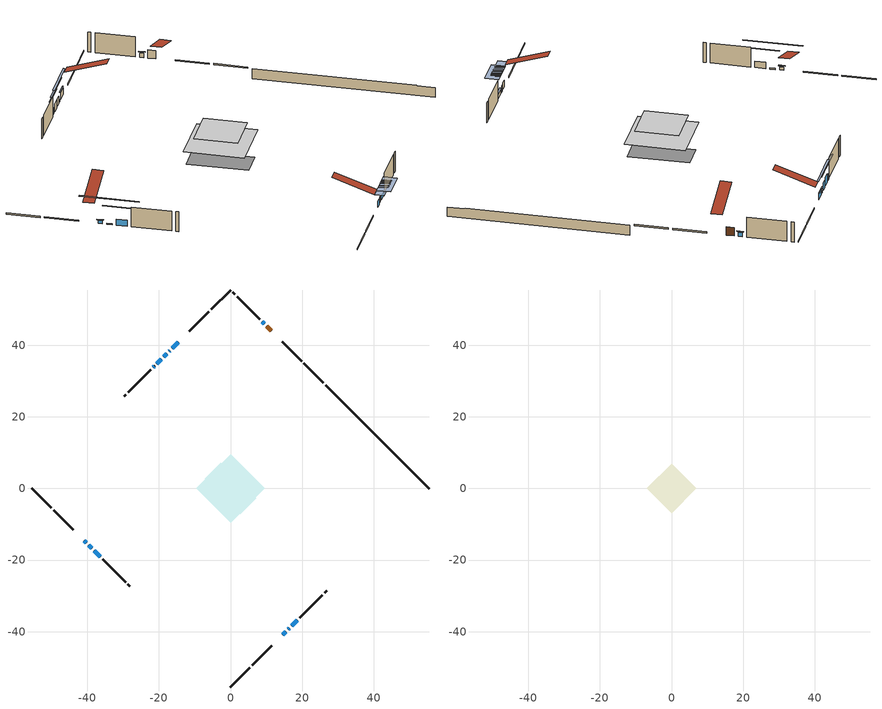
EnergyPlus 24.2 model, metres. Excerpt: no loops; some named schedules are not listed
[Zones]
conditioned space
 floor outside (Floor1 construction): -1.8,0 0,1.8 1.8,0 0,-1.8 z0.61
 floor adiabatic (AdiabaticFloorConstruction): -9.64,0 0,9.64 9.64,0 0,-9.64 z3.05
 floor foundation (Slab1 construction): -7.22,2.67 -2.67,7.22 7.22,-2.67 2.67,-7.22 z-1.83
 wall outside (RimJoist1 construction): 0,-55.48 5.41,-50.07 / -55.48,0 -50.07,-5.41 / 0,55.48 -5.41,50.07 / 25.95,29.54 20.53,34.95 z0.61:0.91
 wall outside (RimJoist2 construction): 6.07,-49.41 11.49,-44 / -49.41,-6.07 -44,-11.49 / -6.07,49.41 -11.49,44 / 19.88,35.61 14.46,41.02 z0.61:0.91
 wall outside (AdiabaticWallConstruction 1): 11.37,44.11 10.15,45.33 z0.61:2.64
 wall outside (AdiabaticWallConstruction): 9.49,45.99 8.85,46.64 / 17.08,-38.41 18.69,-36.79 z0.61:1.63; -14.58,40.91 -16.3,39.18 / 14.58,-40.91 15.44,-40.04 / -38.09,-17.4 -36.36,-19.12 z0.61:2.13; -40.91,-14.58 -40.26,-15.22 z0.61:1.37; -16.96,38.53 -17.17,38.31 z0.61:0.95; -39.61,-15.88 -38.74,-16.74 z0.61:0.92; -17.83,37.66 -18.69,36.79 z0.61:2.39; -19.35,36.14 -20.59,34.9 z0.61:2.64; -21.24,34.24 -21.57,33.92 / 16.1,-39.39 16.42,-39.06 z0.61:2.14
 wall outside (Wall1 construction): 19.35,-36.13 25.71,-29.77 / -35.7,-19.78 -29.34,-26.14 / -22.22,33.26 -28.59,26.9 / 8.19,47.29 1.83,53.66 z0.61:5.49
 wall outside (Wall3 construction): 26.37,-29.11 26.88,-28.6 / -28.68,-26.8 -28.17,-27.31 / -29.24,26.24 -29.76,25.73 / 1.17,54.32 0.66,54.83 z0.61:5.49
 wall foundation (FoundationWall1 construction): 26.6,28.88,-1.83 26.6,28.88,0.61 52.6,2.89,0.61 52.6,2.89,0.49 55.48,0,0.49 55.48,0,-1.83
 window (WindowConstruction): 9.49,45.99 8.85,46.64 z0.61:1.62
 window (WindowConstruction 8): -14.58,40.91 -16.3,39.18 z0.61:2.13
 window (WindowConstruction 9): -40.91,-14.58 -40.26,-15.22 z0.61:1.37
 window (WindowConstruction 10): -16.96,38.53 -17.17,38.31 z0.61:0.94
 window (WindowConstruction 11): -39.6,-15.88 -38.74,-16.74 z0.61:0.91
 window (WindowConstruction 1): -17.83,37.66 -18.69,36.79 z0.61:2.39
 window (WindowConstruction 2): -19.35,36.14 -20.59,34.9 z0.61:2.64
 window (WindowConstruction 3): -21.24,34.24 -21.57,33.92 z0.61:2.13
 window (WindowConstruction 4): 14.58,-40.91 15.44,-40.05 z0.61:2.13
 window (WindowConstruction 5): 16.1,-39.39 16.42,-39.07 z0.61:2.13
 window (WindowConstruction 6): 17.08,-38.41 18.69,-36.79 z0.61:1.62
 window (WindowConstruction 7): -38.09,-17.4 -36.36,-19.12 z0.61:2.13
 door (Door): 11.37,44.12 10.15,45.33 z0.61:2.64
 ceiling adiabatic (AdiabaticFloorConstruction): 0,-9.64 9.64,0 0,9.64 -9.64,0 z3.05
attic - vented
 floor to conditioned space (Floor2 construction Reversed): -6.92,0 0,6.92 6.92,0 0,-6.92 z5.49
 roof outside (Roof1 construction): 13.92,-41.56,5.49 7.18,-34.82,8.67 5.4,-36.6,8.67 12.14,-43.34,5.49; -41.56,-13.92,5.49 -34.82,-7.18,8.67 -36.6,-5.4,8.67 -43.34,-12.14,5.49; -13.92,41.56,5.49 -7.18,34.82,8.67 -5.4,36.6,8.67 -12.14,43.34,5.49; 12.03,43.46,5.49 5.28,36.71,8.67 7.06,34.94,8.67 13.8,41.68,5.49
shading: 8.64,46.85 9.7,45.78 9.92,45.99 8.85,47.06 z1.92; -16.51,38.97 -14.37,41.12 -14.58,41.33 -16.72,39.18 z2.43; -40.05,-15.43 -41.12,-14.37 -41.33,-14.58 -40.26,-15.65 z1.67; -20.76,34.72 -13.37,42.12 -13.66,42.41 -21.06,35.01 z6.02; -34.43,-21.06 -43.92,-11.57 -44.13,-11.78 -34.64,-21.27 z7.01; -20.85,34.64 -15.67,39.81 -15.88,40.02 -21.06,34.85 z5.44; -22.74,32.74 -17.19,38.29 -17.4,38.51 -22.96,32.95 z5.69; -23.72,31.76 -19.09,36.4 -19.3,36.61 -23.94,31.97 z5.19; 17.6,-37.89 12.42,-43.07 13.93,-44.57 19.1,-39.39 z5.19; 18.58,-36.91 13.94,-41.55 16.1,-43.7 20.73,-39.07 z5.19; 18.91,-36.58 16.87,-38.62 17.08,-38.83 19.12,-36.79 z1.92; -34.2,-21.28 -40.24,-15.24 -40.45,-15.45 -34.41,-21.49 z5.19
[Building]
Building 1: Terrain=Suburbs
[Site:Location]
Toronto City Centre_ON: Latitude {deg}=43.63; Longitude {deg}=-79.39; Time Zone {hr}=-5; Elevation {m}=77; Keep Site Location Information=Yes
[Site:GroundTemperature:Shallow]
5.01852, 3.26908, 3.12898, 3.95918, 7.29196, 10.6092, 13.4851, 15.3069, 15.4617, 13.9799, 11.1774, 7.9619
[Site:WaterMainsTemperature]
Calculation Method=Schedule; Temperature Schedule=mains temperature schedule
[Material] Roughness=Rough; Thermal Absorptance=0.9
Name | Thickness {m} | Conductivity {W/m-K} | Density {kg/m3} | Specific Heat {J/kg-K} | Solar Absorptance | Visible Absorptance
asphalt or fiberglass shingles | 0.00635 | 0.162714 | 1121.4 | 1465.45 | 0.4 | 0.4
ceiling stud and cavity | 0.1397 | 0.0798161 | 65.682 | 1177.47 | 0.7 | 0.7
concrete 4.0 in. | 0.1016 | 1.803125 | 2242.8 | 837.4 | 0.7 | 0.7
concrete 8.0 in. | 0.2032 | 1.803125 | 2242.8 | 837.4 | 0.7 | 0.7
door material | 0.04445 | 0.053851 | 512.64 | 1214.23 | 0.7 | 0.7
exterior vertical ins | 0.0460229 | 0.029427 | 32.04 | 1214.23 | 0.7 | 0.7
floor covering | 0.0127 | 0.0433444 | 54.468 | 1339.84 | 0.6 | 0.6
floor rigid ins | 0.051816 | 0.029427 | 32.04 | 1214.23 | 0.7 | 0.7
floor rigid ins 1; wall rigid ins | 0.512978 | 0.029427 | 32.04 | 1214.23 | 0.7 | 0.7
floor stud and cavity | 0.1397 | 0.3171 | 92.3553 | 1139.71 | 0.7 | 0.7
floor stud and cavity 1 | 0.1397 | 1.75129 | 37.0049 | 1207.88 | 0.7 | 0.7
furniture material conditioned space 1 | 0.1524 | 0.115458 | 640.8 | 1214.23 | 0.6 | 0.6
gypsum board | 0.0127 | 0.160291 | 801 | 837.4 | 0.6 | 0.6
gypsum board 1 | 0.0127 | 0.160291 | 801 | 837.4 | 0.7 | 0.7
osb sheathing 0.5 in. | 0.0127 | 0.115458 | 512.64 | 1214.23 | 0.7 | 0.7
osb sheathing 0.75 in. | 0.01905 | 0.115458 | 512.64 | 1214.23 | 0.7 | 0.7
osb sheathing 2.0 in. | 0.0508 | 0.115458 | 512.64 | 1214.23 | 0.7 | 0.7
rim joist stud and cavity | 0.0508 | 0.0451784 | 125.044 | 1163.47 | 0.6 | 0.6
rim joist stud and cavity 1 | 0.0508 | 0.0293316 | 125.044 | 1163.47 | 0.6 | 0.6
wall stud and cavity | 0.1397 | 0.0805465 | 139.0536 | 1170.24 | 0.7 | 0.7
wall stud and cavity 1 | 0.1397 | 0.0825581 | 139.0536 | 1170.24 | 0.7 | 0.7
wall stud and cavity 2 | 0.0889 | 0.380278 | 52.3479 | 1209.89 | 0.7 | 0.7
wall stud and cavity 3 | 0.0889 | 0.391764 | 83.0341 | 1211.67 | 0.7 | 0.7
wood siding | 0.0254 | 0.102417 | 544.68 | 1172.36 | 0.4 | 0.4
wood siding 1; wood siding 2; wood siding 3 | 0.0254 | 0.102417 | 544.68 | 1172.36 | 0.7 | 0.7
[WindowMaterial:SimpleGlazingSystem]
Name | U-Factor {W/m2-K} | Solar Heat Gain Coefficient
WindowMaterial | 2.779381 | 0.56
WindowMaterial 1 | 2.78903 | 0.6
WindowMaterial 10 | 6.92035 | 0.52
WindowMaterial 2 | 2.79414 | 0.63
WindowMaterial 3 | 2.76405 | 0.47
WindowMaterial 4 | 2.78279 | 0.67
WindowMaterial 5 | 2.76746 | 0.49
WindowMaterial 6 | 2.76178 | 0.47
WindowMaterial 7 | 2.787898 | 0.59
WindowMaterial 8 | 2.74702 | 0.4
WindowMaterial 9 | 8.09058 | 0.45
[Construction]
AdiabaticFloorConstruction: floor stud and cavity 1, floor rigid ins 1, osb sheathing 0.75 in., floor covering
AdiabaticWallConstruction: wood siding 2, wall rigid ins, wall stud and cavity 2, gypsum board
AdiabaticWallConstruction 1: wood siding 3, wall rigid ins, wall stud and cavity 2, gypsum board
Door: door material
Floor1 construction: floor stud and cavity, floor rigid ins, osb sheathing 0.75 in., floor covering
Floor2 construction Reversed: gypsum board, ceiling stud and cavity
FoundationWall1 construction: concrete 8.0 in., gypsum board 1
furniture construction conditioned space 1: furniture material conditioned space 1
PartitionWallConstruction: gypsum board, wall stud and cavity 3, gypsum board
RimJoist1 construction: wood siding 1, osb sheathing 2.0 in., rim joist stud and cavity
RimJoist2 construction: wood siding 1, osb sheathing 2.0 in., rim joist stud and cavity 1
Roof1 construction: asphalt or fiberglass shingles
Slab1 construction: concrete 4.0 in.
Wall1 construction: wood siding, osb sheathing 0.5 in., wall stud and cavity, gypsum board
Wall3 construction: wood siding, osb sheathing 0.5 in., wall stud and cavity 1, gypsum board
WindowConstruction: WindowMaterial
WindowConstruction 1: WindowMaterial 1
WindowConstruction 10: WindowMaterial 9
WindowConstruction 11: WindowMaterial 10
WindowConstruction 2: WindowMaterial 2
WindowConstruction 3: WindowMaterial 3
WindowConstruction 4: WindowMaterial 4
WindowConstruction 5: WindowMaterial 5
WindowConstruction 6: WindowMaterial 6
WindowConstruction 7; WindowConstruction 8: WindowMaterial 7
WindowConstruction 9: WindowMaterial 8
[Zone] Multiplier=1; Part of Total Floor Area=Yes
Name | Volume {m3}
attic - vented | 49.4813
conditioned space | 672.8
[Space]
Name | Zone | Volume {m3}
attic - vented 1 | attic - vented | 49.4813
conditioned space 1 | conditioned space | 672.8
[ZoneInfiltration:EffectiveLeakageArea]
infil attic - vented 1: Zone or Space=attic - vented 1; Schedule=Always On Discrete; Effective Air Leakage Area {cm2}=4037.05; Stack Coefficient=0.000221069; Wind Coefficient=1.00458e-05
[ZoneMixing]
whole house fan mix: Zone or Space=attic - vented; Schedule=Always On Continuous; Design Flow Rate Calculation Method=Flow/Zone; Design Flow Rate {m3/s}=0; Source Zone or Space=conditioned space
[SurfaceProperty:ExposedFoundationPerimeter]
Slab1: Exposed Perimeter Calculation Method=TotalExposedPerimeter; Total Exposed Perimeter {m}=40.844
[InternalMass] Zone or ZoneList=conditioned space; Space or SpaceList=conditioned space 1
Name | Construction | Surface Area {m2}
furniture mass conditioned space 1 | furniture construction conditioned space 1 | 112.968
partition wall mass | PartitionWallConstruction | 282.42
[Lights]
interior lighting: Zone or ZoneList or Space or SpaceList=conditioned space 1; Schedule=interior lighting schedule; Design Level Calculation Method=LightingLevel; Lighting Level {W}=343.2; Return Air Fraction=0; Fraction Radiant=0.6; Fraction Visible=0.2; Fraction Replaceable=1
[People]
occupants: Zone or ZoneList or Space or SpaceList=conditioned space 1; Number of People Schedule=occupants schedule; Number of People Calculation Method=People; Number of People=3; Fraction Radiant=0.314171; Sensible Heat Fraction=0.56303; Activity Level Schedule=occupants activity schedule; Carbon Dioxide Generation Rate {m3/s-W}=0; Enable ASHRAE 55 Comfort Warnings=No; Mean Radiant Temperature Calculation Type=EnclosureAveraged
[ElectricEquipment] Zone or ZoneList or Space or SpaceList=conditioned space 1; Design Level Calculation Method=EquipmentLevel
Name | Schedule | Design Level {W} | Fraction Latent | Fraction Radiant | Fraction Lost
clothes dryer | clothes dryer schedule | 140.772 | 0.015 | 0.081 | 0.85
clothes washer | clothes washer schedule | 32.1985 | 0.03 | 0.162 | 0.7
cooking range | cooking range schedule | 215.147 | 0.08 | 0.432 | 0.2
dishwasher | dishwasher schedule | 66.8632 | 0.3 | 0.18 | 0.4
fridge | fridge schedule | 72.9452 | 0 | 0.6 | 0
mech vent bath fan 0 | mech vent bath fan 0 schedule | 50.2 | 0 | 0 | 1
mech vent bath fan 1 | mech vent bath fan 1 schedule | 50.2 | 0 | 0 | 1
mech vent bath fan 2 | mech vent bath fan 2 schedule | 50.2 | 0 | 0 | 1
mech vent house fan | mech vent house fan schedule | 0 | 0 | 0 | 1
mech vent house fan cfis | mech vent house fan cfis schedule | 0 | 0 | 0 | 0
mech vent range fan 0 | mech vent range fan 0 schedule | 57 | 0 | 0 | 1
misc plug loads | misc plug loads schedule | 494.7 | 0.045 | 0.513 | 0.1
whole house fan | Always On Discrete | 0 | 0 | 0 | 1
[OtherEquipment] Zone or ZoneList or Space or SpaceList=conditioned space 1; Design Level Calculation Method=EquipmentLevel
Name | Fuel Type | Schedule | Design Level {W} | Fraction Latent | Fraction Radiant | Fraction Lost
clothes dryer 1 | Electricity | clothes dryer schedule | 0 | 0.015 | 0.081 | 0.85
cooking range 1 | Electricity | cooking range schedule | 0 | 0.08 | 0.432 | 0.2
general water use latent | None | general water use schedule | 62.594 | 1 | 0 | 0
general water use sensible | None | general water use schedule | -61.6891 | 0 | 0.6 | 0
mech vent house fan latent load | None | Always On Discrete | 0 | 1 | 0 | 0
mech vent house fan sensible load | None | Always On Discrete | 0 | 0 | 0 | 0
water heater energy adjustment1 | NaturalGas | Always On Discrete | 0.01 | 0 | 0 | 1
[ZoneInfiltration:DesignFlowRate] Zone or ZoneList or Space or SpaceList=conditioned space 1; Schedule=Always On Discrete; Design Flow Rate Calculation Method=Flow/Zone; Design Flow Rate {m3/s}=0
infil flow; natural vent flow; whole house fan flow
[Foundation:Kiva]
Foundation Kiva 1: Initial Indoor Air Temperature {C}=18; Wall Height Above Grade {m}=0.609996; Wall Depth Below Slab {m}=0.2032; Custom Block Material Name 1=exterior vertical ins; Custom Block Depth 1 {m}=2.43998; Custom Block X Position 1 {m}=0.2159; Custom Block Z Position 1 {m}=0
[Foundation:Kiva:Settings]
Soil Conductivity {W/m-K}=0.849921; Soil Density {kg/m3}=1842.3; Soil Specific Heat {J/kg-K}=418.7; Ground Solar Absorptivity=0.9; Ground Thermal Absorptivity=0.9; Ground Surface Roughness {m}=0.03; Far-Field Width {m}=40; Deep-Ground Boundary Condition=ZeroFlux; Deep-Ground Depth {m}=40; Minimum Cell Dimension {m}=0.2; Maximum Cell Growth Coefficient=3; Simulation Timestep=Timestep
[Exterior:Lights]
exterior lighting: Schedule=exterior lighting schedule; Design Level {W}=75.6
[Schedule:Constant]
Name | Hourly Value
Always On Continuous; mech vent house fan schedule; mech vent house fan cfis schedule; Always On Discrete | 1
occupants activity schedule | 117.228
fridge schedule | 0
[Schedule:Week:Daily]
interior lighting schedule Week Rule - Jan1-Jan27: interior lighting schedule day, interior lighting schedule day, interior lighting schedule day, interior lighting schedule day, interior lighting schedule day, interior lighting schedule day, interior lighting schedule day, interior lighting schedule default day, interior lighting schedule default day, interior lighting schedule default day, interior lighting schedule default day, interior lighting schedule default day
interior lighting schedule Week Rule - Jan28-Feb3: interior lighting schedule day, interior lighting schedule day, interior lighting schedule day, interior lighting schedule day, interior lighting schedule day 1, interior lighting schedule day 1, interior lighting schedule day 1, interior lighting schedule default day, interior lighting schedule default day, interior lighting schedule default day, interior lighting schedule default day, interior lighting schedule default day
interior lighting schedule Week Rule - Feb4-Feb24: interior lighting schedule day 1, interior lighting schedule day 1, interior lighting schedule day 1, interior lighting schedule day 1, interior lighting schedule day 1, interior lighting schedule day 1, interior lighting schedule day 1, interior lighting schedule default day, interior lighting schedule default day, interior lighting schedule default day, interior lighting schedule default day, interior lighting schedule default day
interior lighting schedule Week Rule - Feb25-Mar3: interior lighting schedule day 1, interior lighting schedule day 1, interior lighting schedule day 1, interior lighting schedule day 1, interior lighting schedule day 2, interior lighting schedule day 2, interior lighting schedule day 2, interior lighting schedule default day, interior lighting schedule default day, interior lighting schedule default day, interior lighting schedule default day, interior lighting schedule default day
interior lighting schedule Week Rule - Mar4-Mar31: interior lighting schedule day 2, interior lighting schedule day 2, interior lighting schedule day 2, interior lighting schedule day 2, interior lighting schedule day 2, interior lighting schedule day 2, interior lighting schedule day 2, interior lighting schedule default day, interior lighting schedule default day, interior lighting schedule default day, interior lighting schedule default day, interior lighting schedule default day
interior lighting schedule Week Rule - Apr1-Apr28: interior lighting schedule day 3, interior lighting schedule day 3, interior lighting schedule day 3, interior lighting schedule day 3, interior lighting schedule day 3, interior lighting schedule day 3, interior lighting schedule day 3, interior lighting schedule default day, interior lighting schedule default day, interior lighting schedule default day, interior lighting schedule default day, interior lighting schedule default day
interior lighting schedule Week Rule - Apr29-May5: interior lighting schedule day 3, interior lighting schedule day 3, interior lighting schedule day 4, interior lighting schedule day 4, interior lighting schedule day 4, interior lighting schedule day 4, interior lighting schedule day 4, interior lighting schedule default day, interior lighting schedule default day, interior lighting schedule default day, interior lighting schedule default day, interior lighting schedule default day
interior lighting schedule Week Rule - May6-May26: interior lighting schedule day 4, interior lighting schedule day 4, interior lighting schedule day 4, interior lighting schedule day 4, interior lighting schedule day 4, interior lighting schedule day 4, interior lighting schedule day 4, interior lighting schedule default day, interior lighting schedule default day, interior lighting schedule default day, interior lighting schedule default day, interior lighting schedule default day
interior lighting schedule Week Rule - May27-Jun2: interior lighting schedule day 4, interior lighting schedule day 4, interior lighting schedule day 4, interior lighting schedule day 4, interior lighting schedule day 4, interior lighting schedule day 5, interior lighting schedule day 5, interior lighting schedule default day, interior lighting schedule default day, interior lighting schedule default day, interior lighting schedule default day, interior lighting schedule default day
interior lighting schedule Week Rule - Jun3-Jun30: interior lighting schedule day 5, interior lighting schedule day 5, interior lighting schedule day 5, interior lighting schedule day 5, interior lighting schedule day 5, interior lighting schedule day 5, interior lighting schedule day 5, interior lighting schedule default day, interior lighting schedule default day, interior lighting schedule default day, interior lighting schedule default day, interior lighting schedule default day
interior lighting schedule Week Rule - Jul1-Jul28: interior lighting schedule day 6, interior lighting schedule day 6, interior lighting schedule day 6, interior lighting schedule day 6, interior lighting schedule day 6, interior lighting schedule day 6, interior lighting schedule day 6, interior lighting schedule default day, interior lighting schedule default day, interior lighting schedule default day, interior lighting schedule default day, interior lighting schedule default day
interior lighting schedule Week Rule - Jul29-Aug4: interior lighting schedule day 6, interior lighting schedule day 6, interior lighting schedule day 6, interior lighting schedule day 7, interior lighting schedule day 7, interior lighting schedule day 7, interior lighting schedule day 7, interior lighting schedule default day, interior lighting schedule default day, interior lighting schedule default day, interior lighting schedule default day, interior lighting schedule default day
interior lighting schedule Week Rule - Aug5-Aug25: interior lighting schedule day 7, interior lighting schedule day 7, interior lighting schedule day 7, interior lighting schedule day 7, interior lighting schedule day 7, interior lighting schedule day 7, interior lighting schedule day 7, interior lighting schedule default day, interior lighting schedule default day, interior lighting schedule default day, interior lighting schedule default day, interior lighting schedule default day
interior lighting schedule Week Rule - Aug26-Sep1: interior lighting schedule day 7, interior lighting schedule day 7, interior lighting schedule day 7, interior lighting schedule day 7, interior lighting schedule day 7, interior lighting schedule day 7, interior lighting schedule day 8, interior lighting schedule default day, interior lighting schedule default day, interior lighting schedule default day, interior lighting schedule default day, interior lighting schedule default day
interior lighting schedule Week Rule - Sep2-Sep29: interior lighting schedule day 8, interior lighting schedule day 8, interior lighting schedule day 8, interior lighting schedule day 8, interior lighting schedule day 8, interior lighting schedule day 8, interior lighting schedule day 8, interior lighting schedule default day, interior lighting schedule default day, interior lighting schedule default day, interior lighting schedule default day, interior lighting schedule default day
interior lighting schedule Week Rule - Sep30-Oct6: interior lighting schedule day 8, interior lighting schedule day 9, interior lighting schedule day 9, interior lighting schedule day 9, interior lighting schedule day 9, interior lighting schedule day 9, interior lighting schedule day 9, interior lighting schedule default day, interior lighting schedule default day, interior lighting schedule default day, interior lighting schedule default day, interior lighting schedule default day
interior lighting schedule Week Rule - Oct7-Oct27: interior lighting schedule day 9, interior lighting schedule day 9, interior lighting schedule day 9, interior lighting schedule day 9, interior lighting schedule day 9, interior lighting schedule day 9, interior lighting schedule day 9, interior lighting schedule default day, interior lighting schedule default day, interior lighting schedule default day, interior lighting schedule default day, interior lighting schedule default day
interior lighting schedule Week Rule - Oct28-Nov3: interior lighting schedule day 9, interior lighting schedule day 9, interior lighting schedule day 9, interior lighting schedule day 9, interior lighting schedule day 10, interior lighting schedule day 10, interior lighting schedule day 10, interior lighting schedule default day, interior lighting schedule default day, interior lighting schedule default day, interior lighting schedule default day, interior lighting schedule default day
interior lighting schedule Week Rule - Nov4-Nov24: interior lighting schedule day 10, interior lighting schedule day 10, interior lighting schedule day 10, interior lighting schedule day 10, interior lighting schedule day 10, interior lighting schedule day 10, interior lighting schedule day 10, interior lighting schedule default day, interior lighting schedule default day, interior lighting schedule default day, interior lighting schedule default day, interior lighting schedule default day
interior lighting schedule Week Rule - Nov25-Dec1: interior lighting schedule day 10, interior lighting schedule day 10, interior lighting schedule day 10, interior lighting schedule day 10, interior lighting schedule day 10, interior lighting schedule day 10, interior lighting schedule day 11, interior lighting schedule default day, interior lighting schedule default day, interior lighting schedule default day, interior lighting schedule default day, interior lighting schedule default day
interior lighting schedule Week Rule - Dec2-Dec31: interior lighting schedule day 11, interior lighting schedule day 11, interior lighting schedule day 11, interior lighting schedule day 11, interior lighting schedule day 11, interior lighting schedule day 11, interior lighting schedule day 11, interior lighting schedule default day, interior lighting schedule default day, interior lighting schedule default day, interior lighting schedule default day, interior lighting schedule default day
occupants schedule Week Rule - Jan1-Dec31: occupants schedule day, occupants schedule day, occupants schedule day, occupants schedule day, occupants schedule day, occupants schedule day, occupants schedule day, occupants schedule default day, occupants schedule default day, occupants schedule default day, occupants schedule default day, occupants schedule default day
clothes dryer schedule Week Rule - Jan1-Dec31: clothes dryer schedule day, clothes dryer schedule day, clothes dryer schedule day, clothes dryer schedule day, clothes dryer schedule day, clothes dryer schedule day, clothes dryer schedule day, clothes dryer schedule default day, clothes dryer schedule default day, clothes dryer schedule default day, clothes dryer schedule default day, clothes dryer schedule default day
clothes washer schedule Week Rule - Jan1-Dec31: clothes washer schedule day, clothes washer schedule day, clothes washer schedule day, clothes washer schedule day, clothes washer schedule day, clothes washer schedule day, clothes washer schedule day, clothes washer schedule default day, clothes washer schedule default day, clothes washer schedule default day, clothes washer schedule default day, clothes washer schedule default day
cooking range schedule Week Rule - Jan1-Dec31: cooking range schedule day, cooking range schedule day, cooking range schedule day, cooking range schedule day, cooking range schedule day, cooking range schedule day, cooking range schedule day, cooking range schedule default day, cooking range schedule default day, cooking range schedule default day, cooking range schedule default day, cooking range schedule default day
dishwasher schedule Week Rule - Jan1-Dec31: dishwasher schedule day, dishwasher schedule day, dishwasher schedule day, dishwasher schedule day, dishwasher schedule day, dishwasher schedule day, dishwasher schedule day, dishwasher schedule default day, dishwasher schedule default day, dishwasher schedule default day, dishwasher schedule default day, dishwasher schedule default day
mech vent bath fan 0 schedule Week Rule - Jan1-Dec31: mech vent bath fan 0 schedule day, mech vent bath fan 0 schedule day, mech vent bath fan 0 schedule day, mech vent bath fan 0 schedule day, mech vent bath fan 0 schedule day, mech vent bath fan 0 schedule day, mech vent bath fan 0 schedule day, mech vent bath fan 0 schedule default day, mech vent bath fan 0 schedule default day, mech vent bath fan 0 schedule default day, mech vent bath fan 0 schedule default day, mech vent bath fan 0 schedule default day
mech vent bath fan 1 schedule Week Rule - Jan1-Dec31: mech vent bath fan 1 schedule day, mech vent bath fan 1 schedule day, mech vent bath fan 1 schedule day, mech vent bath fan 1 schedule day, mech vent bath fan 1 schedule day, mech vent bath fan 1 schedule day, mech vent bath fan 1 schedule day, mech vent bath fan 1 schedule default day, mech vent bath fan 1 schedule default day, mech vent bath fan 1 schedule default day, mech vent bath fan 1 schedule default day, mech vent bath fan 1 schedule default day
mech vent bath fan 2 schedule Week Rule - Jan1-Dec31: mech vent bath fan 2 schedule day, mech vent bath fan 2 schedule day, mech vent bath fan 2 schedule day, mech vent bath fan 2 schedule day, mech vent bath fan 2 schedule day, mech vent bath fan 2 schedule day, mech vent bath fan 2 schedule day, mech vent bath fan 2 schedule default day, mech vent bath fan 2 schedule default day, mech vent bath fan 2 schedule default day, mech vent bath fan 2 schedule default day, mech vent bath fan 2 schedule default day
mech vent range fan 0 schedule Week Rule - Jan1-Dec31: mech vent range fan 0 schedule day, mech vent range fan 0 schedule day, mech vent range fan 0 schedule day, mech vent range fan 0 schedule day, mech vent range fan 0 schedule day, mech vent range fan 0 schedule day, mech vent range fan 0 schedule day, mech vent range fan 0 schedule default day, mech vent range fan 0 schedule default day, mech vent range fan 0 schedule default day, mech vent range fan 0 schedule default day, mech vent range fan 0 schedule default day
misc plug loads schedule Week Rule - Jan1-Dec31: misc plug loads schedule day, misc plug loads schedule day, misc plug loads schedule day, misc plug loads schedule day, misc plug loads schedule day, misc plug loads schedule day, misc plug loads schedule day, misc plug loads schedule default day, misc plug loads schedule default day, misc plug loads schedule default day, misc plug loads schedule default day, misc plug loads schedule default day
general water use schedule Week Rule - Jan1-Dec31: general water use schedule day, general water use schedule day, general water use schedule day, general water use schedule day, general water use schedule day, general water use schedule day, general water use schedule day, general water use schedule default day, general water use schedule default day, general water use schedule default day, general water use schedule default day, general water use schedule default day
exterior lighting schedule Week Rule - Jan1-Jan27: exterior lighting schedule day, exterior lighting schedule day, exterior lighting schedule day, exterior lighting schedule day, exterior lighting schedule day, exterior lighting schedule day, exterior lighting schedule day, exterior lighting schedule default day, exterior lighting schedule default day, exterior lighting schedule default day, exterior lighting schedule default day, exterior lighting schedule default day
exterior lighting schedule Week Rule - Jan28-Feb3: exterior lighting schedule day, exterior lighting schedule day, exterior lighting schedule day, exterior lighting schedule day, exterior lighting schedule day 1, exterior lighting schedule day 1, exterior lighting schedule day 1, exterior lighting schedule default day, exterior lighting schedule default day, exterior lighting schedule default day, exterior lighting schedule default day, exterior lighting schedule default day
exterior lighting schedule Week Rule - Feb4-Feb24: exterior lighting schedule day 1, exterior lighting schedule day 1, exterior lighting schedule day 1, exterior lighting schedule day 1, exterior lighting schedule day 1, exterior lighting schedule day 1, exterior lighting schedule day 1, exterior lighting schedule default day, exterior lighting schedule default day, exterior lighting schedule default day, exterior lighting schedule default day, exterior lighting schedule default day
exterior lighting schedule Week Rule - Feb25-Mar3: exterior lighting schedule day 1, exterior lighting schedule day 1, exterior lighting schedule day 1, exterior lighting schedule day 1, exterior lighting schedule day 2, exterior lighting schedule day 2, exterior lighting schedule day 2, exterior lighting schedule default day, exterior lighting schedule default day, exterior lighting schedule default day, exterior lighting schedule default day, exterior lighting schedule default day
exterior lighting schedule Week Rule - Mar4-Mar31: exterior lighting schedule day 2, exterior lighting schedule day 2, exterior lighting schedule day 2, exterior lighting schedule day 2, exterior lighting schedule day 2, exterior lighting schedule day 2, exterior lighting schedule day 2, exterior lighting schedule default day, exterior lighting schedule default day, exterior lighting schedule default day, exterior lighting schedule default day, exterior lighting schedule default day
exterior lighting schedule Week Rule - Apr1-Apr28: exterior lighting schedule day 3, exterior lighting schedule day 3, exterior lighting schedule day 3, exterior lighting schedule day 3, exterior lighting schedule day 3, exterior lighting schedule day 3, exterior lighting schedule day 3, exterior lighting schedule default day, exterior lighting schedule default day, exterior lighting schedule default day, exterior lighting schedule default day, exterior lighting schedule default day
exterior lighting schedule Week Rule - Apr29-May5: exterior lighting schedule day 3, exterior lighting schedule day 3, exterior lighting schedule day 4, exterior lighting schedule day 4, exterior lighting schedule day 4, exterior lighting schedule day 4, exterior lighting schedule day 4, exterior lighting schedule default day, exterior lighting schedule default day, exterior lighting schedule default day, exterior lighting schedule default day, exterior lighting schedule default day
exterior lighting schedule Week Rule - May6-May26: exterior lighting schedule day 4, exterior lighting schedule day 4, exterior lighting schedule day 4, exterior lighting schedule day 4, exterior lighting schedule day 4, exterior lighting schedule day 4, exterior lighting schedule day 4, exterior lighting schedule default day, exterior lighting schedule default day, exterior lighting schedule default day, exterior lighting schedule default day, exterior lighting schedule default day
exterior lighting schedule Week Rule - May27-Jun2: exterior lighting schedule day 4, exterior lighting schedule day 4, exterior lighting schedule day 4, exterior lighting schedule day 4, exterior lighting schedule day 4, exterior lighting schedule day 5, exterior lighting schedule day 5, exterior lighting schedule default day, exterior lighting schedule default day, exterior lighting schedule default day, exterior lighting schedule default day, exterior lighting schedule default day
exterior lighting schedule Week Rule - Jun3-Jun30: exterior lighting schedule day 5, exterior lighting schedule day 5, exterior lighting schedule day 5, exterior lighting schedule day 5, exterior lighting schedule day 5, exterior lighting schedule day 5, exterior lighting schedule day 5, exterior lighting schedule default day, exterior lighting schedule default day, exterior lighting schedule default day, exterior lighting schedule default day, exterior lighting schedule default day
exterior lighting schedule Week Rule - Jul1-Jul28: exterior lighting schedule day 6, exterior lighting schedule day 6, exterior lighting schedule day 6, exterior lighting schedule day 6, exterior lighting schedule day 6, exterior lighting schedule day 6, exterior lighting schedule day 6, exterior lighting schedule default day, exterior lighting schedule default day, exterior lighting schedule default day, exterior lighting schedule default day, exterior lighting schedule default day
exterior lighting schedule Week Rule - Jul29-Aug4: exterior lighting schedule day 6, exterior lighting schedule day 6, exterior lighting schedule day 6, exterior lighting schedule day 7, exterior lighting schedule day 7, exterior lighting schedule day 7, exterior lighting schedule day 7, exterior lighting schedule default day, exterior lighting schedule default day, exterior lighting schedule default day, exterior lighting schedule default day, exterior lighting schedule default day
exterior lighting schedule Week Rule - Aug5-Aug25: exterior lighting schedule day 7, exterior lighting schedule day 7, exterior lighting schedule day 7, exterior lighting schedule day 7, exterior lighting schedule day 7, exterior lighting schedule day 7, exterior lighting schedule day 7, exterior lighting schedule default day, exterior lighting schedule default day, exterior lighting schedule default day, exterior lighting schedule default day, exterior lighting schedule default day
[Schedule:Year]
interior lighting schedule: interior lighting schedule Week Rule - Jan1-Jan27, 1, 1, 1, 27, interior lighting schedule Week Rule - Jan28-Feb3, 1, 28, 2, 3, interior lighting schedule Week Rule - Feb4-Feb24, 2, 4, 2, 24, interior lighting schedule Week Rule - Feb25-Mar3, 2, 25, 3, 3, interior lighting schedule Week Rule - Mar4-Mar31, 3, 4, 3, 31, interior lighting schedule Week Rule - Apr1-Apr28, 4, 1, 4, 28, interior lighting schedule Week Rule - Apr29-May5, 4, 29, 5, 5, interior lighting schedule Week Rule - May6-May26, 5, 6, 5, 26, interior lighting schedule Week Rule - May27-Jun2, 5, 27, 6, 2, interior lighting schedule Week Rule - Jun3-Jun30, 6, 3, 6, 30, interior lighting schedule Week Rule - Jul1-Jul28, 7, 1, 7, 28, interior lighting schedule Week Rule - Jul29-Aug4, 7, 29, 8, 4, interior lighting schedule Week Rule - Aug5-Aug25, 8, 5, 8, 25, interior lighting schedule Week Rule - Aug26-Sep1, 8, 26, 9, 1, interior lighting schedule Week Rule - Sep2-Sep29, 9, 2, 9, 29, interior lighting schedule Week Rule - Sep30-Oct6, 9, 30, 10, 6, interior lighting schedule Week Rule - Oct7-Oct27, 10, 7, 10, 27, interior lighting schedule Week Rule - Oct28-Nov3, 10, 28, 11, 3, interior lighting schedule Week Rule - Nov4-Nov24, 11, 4, 11, 24, interior lighting schedule Week Rule - Nov25-Dec1, 11, 25, 12, 1, interior lighting schedule Week Rule - Dec2-Dec31, 12, 2, 12, 31
occupants schedule: occupants schedule Week Rule - Jan1-Dec31, 1, 1, 12, 31
clothes dryer schedule: clothes dryer schedule Week Rule - Jan1-Dec31, 1, 1, 12, 31
clothes washer schedule: clothes washer schedule Week Rule - Jan1-Dec31, 1, 1, 12, 31
cooking range schedule: cooking range schedule Week Rule - Jan1-Dec31, 1, 1, 12, 31
dishwasher schedule: dishwasher schedule Week Rule - Jan1-Dec31, 1, 1, 12, 31
mech vent bath fan 0 schedule: mech vent bath fan 0 schedule Week Rule - Jan1-Dec31, 1, 1, 12, 31
mech vent bath fan 1 schedule: mech vent bath fan 1 schedule Week Rule - Jan1-Dec31, 1, 1, 12, 31
mech vent bath fan 2 schedule: mech vent bath fan 2 schedule Week Rule - Jan1-Dec31, 1, 1, 12, 31
mech vent range fan 0 schedule: mech vent range fan 0 schedule Week Rule - Jan1-Dec31, 1, 1, 12, 31
misc plug loads schedule: misc plug loads schedule Week Rule - Jan1-Dec31, 1, 1, 12, 31
general water use schedule: general water use schedule Week Rule - Jan1-Dec31, 1, 1, 12, 31
exterior lighting schedule: exterior lighting schedule Week Rule - Jan1-Jan27, 1, 1, 1, 27, exterior lighting schedule Week Rule - Jan28-Feb3, 1, 28, 2, 3, exterior lighting schedule Week Rule - Feb4-Feb24, 2, 4, 2, 24, exterior lighting schedule Week Rule - Feb25-Mar3, 2, 25, 3, 3, exterior lighting schedule Week Rule - Mar4-Mar31, 3, 4, 3, 31, exterior lighting schedule Week Rule - Apr1-Apr28, 4, 1, 4, 28, exterior lighting schedule Week Rule - Apr29-May5, 4, 29, 5, 5, exterior lighting schedule Week Rule - May6-May26, 5, 6, 5, 26, exterior lighting schedule Week Rule - May27-Jun2, 5, 27, 6, 2, exterior lighting schedule Week Rule - Jun3-Jun30, 6, 3, 6, 30, exterior lighting schedule Week Rule - Jul1-Jul28, 7, 1, 7, 28, exterior lighting schedule Week Rule - Jul29-Aug4, 7, 29, 8, 4, exterior lighting schedule Week Rule - Aug5-Aug25, 8, 5, 8, 25, exterior lighting schedule Week Rule - Aug26-Sep1, 8, 26, 9, 1, exterior lighting schedule Week Rule - Sep2-Sep29, 9, 2, 9, 29, exterior lighting schedule Week Rule - Sep30-Oct6, 9, 30, 10, 6, exterior lighting schedule Week Rule - Oct7-Oct27, 10, 7, 10, 27, exterior lighting schedule Week Rule - Oct28-Nov3, 10, 28, 11, 3, exterior lighting schedule Week Rule - Nov4-Nov24, 11, 4, 11, 24, exterior lighting schedule Week Rule - Nov25-Dec1, 11, 25, 12, 1, exterior lighting schedule Week Rule - Dec2-Dec31, 12, 2, 12, 31
[Schedule:Compact]
mains temperature schedule: Through: 01/01, For: AllDays, Until: 24:00, 8.80333, Through: 01/02, For: AllDays, Until: 24:00, 8.74333, Through: 01/03, For: AllDays, Until: 24:00, 8.68389, Through: 01/04, For: AllDays, Until: 24:00, 8.62611, Through: 01/05, For: AllDays, Until: 24:00, 8.56944, Through: 01/06, For: AllDays, Until: 24:00, 8.51389, Through: 01/07, For: AllDays, Until: 24:00, 8.45944, Through: 01/08, For: AllDays, Until: 24:00, 8.40611, Through: 01/09, For: AllDays, Until: 24:00, 8.35389, Through: 01/10, For: AllDays, Until: 24:00, 8.30278, Through: 01/11, For: AllDays, Until: 24:00, 8.25333, Through: 01/12, For: AllDays, Until: 24:00, 8.205, Through: 01/13, For: AllDays, Until: 24:00, 8.15778, Through: 01/14, For: AllDays, Until: 24:00, 8.11222, Through: 01/15, For: AllDays, Until: 24:00, 8.06778, Through: 01/16, For: AllDays, Until: 24:00, 8.02444, Through: 01/17, For: AllDays, Until: 24:00, 7.98222, Through: 01/18, For: AllDays, Until: 24:00, 7.94167, Through: 01/19, For: AllDays, Until: 24:00, 7.90222, Through: 01/20, For: AllDays, Until: 24:00, 7.86444, Through: 01/21, For: AllDays, Until: 24:00, 7.82778, Through: 01/22, For: AllDays, Until: 24:00, 7.79278, Through: 01/23, For: AllDays, Until: 24:00, 7.75889, Through: 01/24, For: AllDays, Until: 24:00, 7.72667, Through: 01/25, For: AllDays, Until: 24:00, 7.69556, Through: 01/26, For: AllDays, Until: 24:00, 7.66611, Through: 01/27, For: AllDays, Until: 24:00, 7.63778, Through: 01/28, For: AllDays, Until: 24:00, 7.61111, Through: 01/29, For: AllDays, Until: 24:00, 7.58556, Through: 01/30, For: AllDays, Until: 24:00, 7.56167, Through: 01/31, For: AllDays, Until: 24:00, 7.53944, Through: 02/01, For: AllDays, Until: 24:00, 7.51833, Through: 02/02, For: AllDays, Until: 24:00, 7.49889, Through: 02/03, For: AllDays, Until: 24:00, 7.48111, Through: 02/04, For: AllDays, Until: 24:00, 7.46444, Through: 02/05, For: AllDays, Until: 24:00, 7.44944, Through: 02/06, For: AllDays, Until: 24:00, 7.43556, Through: 02/07, For: AllDays, Until: 24:00, 7.42333, Through: 02/08, For: AllDays, Until: 24:00, 7.41278, Through: 02/09, For: AllDays, Until: 24:00, 7.40389, Through: 02/10, For: AllDays, Until: 24:00, 7.39611, Through: 02/11, For: AllDays, Until: 24:00, 7.39, Through: 02/12, For: AllDays, Until: 24:00, 7.38556, Through: 02/13, For: AllDays, Until: 24:00, 7.38222, Through: 02/14, For: AllDays, Until: 24:00, 7.38056, Through: 02/15, For: AllDays, Until: 24:00, 7.38056, Through: 02/16, For: AllDays, Until: 24:00, 7.38222, Through: 02/17, For: AllDays, Until: 24:00, 7.385, Through: 02/18, For: AllDays, Until: 24:00, 7.38944, Through: 02/19, For: AllDays, Until: 24:00, 7.395, Through: 02/20, For: AllDays, Until: 24:00, 7.40278, Through: 02/21, For: AllDays, Until: 24:00, 7.41167, Through: 02/22, For: AllDays, Until: 24:00, 7.42222, Through: 02/23, For: AllDays, Until: 24:00, 7.43389, Through: 02/24, For: AllDays, Until: 24:00, 7.44722, Through: 02/25, For: AllDays, Until: 24:00, 7.46222, Through: 02/26, For: AllDays, Until: 24:00, 7.47833, Through: 02/27, For: AllDays, Until: 24:00, 7.49611, Through: 02/28, For: AllDays, Until: 24:00, 7.51556, Through: 03/01, For: AllDays, Until: 24:00, 7.53667, Through: 03/02, For: AllDays, Until: 24:00, 7.55889, Through: 03/03, For: AllDays, Until: 24:00, 7.58222, Through: 03/04, For: AllDays, Until: 24:00, 7.60722, Through: 03/05, For: AllDays, Until: 24:00, 7.63389, Through: 03/06, For: AllDays, Until: 24:00, 7.66222, Through: 03/07, For: AllDays, Until: 24:00, 7.69111, Through: 03/08, For: AllDays, Until: 24:00, 7.72222, Through: 03/09, For: AllDays, Until: 24:00, 7.75444, Through: 03/10, For: AllDays, Until: 24:00, 7.78778, Through: 03/11, For: AllDays, Until: 24:00, 7.82278, Through: 03/12, For: AllDays, Until: 24:00, 7.85944, Through: 03/13, For: AllDays, Until: 24:00, 7.89722, Through: 03/14, For: AllDays, Until: 24:00, 7.93611, Through: 03/15, For: AllDays, Until: 24:00, 7.97667, Through: 03/16, For: AllDays, Until: 24:00, 8.01833, Through: 03/17, For: AllDays, Until: 24:00, 8.06167, Through: 03/18, For: AllDays, Until: 24:00, 8.10611, Through: 03/19, For: AllDays, Until: 24:00, 8.15167, Through: 03/20, For: AllDays, Until: 24:00, 8.19833, Through: 03/21, For: AllDays, Until: 24:00, 8.24667, Through: 03/22, For: AllDays, Until: 24:00, 8.29611, Through: 03/23, For: AllDays, Until: 24:00, 8.34667, Through: 03/24, For: AllDays, Until: 24:00, 8.39889, Through: 03/25, For: AllDays, Until: 24:00, 8.45167, Through: 03/26, For: AllDays, Until: 24:00, 8.50611, Through: 03/27, For: AllDays, Until: 24:00, 8.56167, Through: 03/28, For: AllDays, Until: 24:00, 8.61833, Through: 03/29, For: AllDays, Until: 24:00, 8.67611, Through: 03/30, For: AllDays, Until: 24:00, 8.735, Through: 03/31, For: AllDays, Until: 24:00, 8.795, Through: 04/01, For: AllDays, Until: 24:00, 8.85611, Through: 04/02, For: AllDays, Until: 24:00, 8.91833, Through: 04/03, For: AllDays, Until: 24:00, 8.98167, Through: 04/04, For: AllDays, Until: 24:00, 9.04556, Through: 04/05, For: AllDays, Until: 24:00, 9.11111, Through: 04/06, For: AllDays, Until: 24:00, 9.17722, Through: 04/07, For: AllDays, Until: 24:00, 9.24444, Through: 04/08, For: AllDays, Until: 24:00, 9.31222, Through: 04/09, For: AllDays, Until: 24:00, 9.38167, Through: 04/10, For: AllDays, Until: 24:00, 9.45167, Through: 04/11, For: AllDays, Until: 24:00, 9.52222, Through: 04/12, For: AllDays, Until: 24:00, 9.59444, Through: 04/13, For: AllDays, Until: 24:00, 9.66667, Through: 04/14, For: AllDays, Until: 24:00, 9.74, Through: 04/15, For: AllDays, Until: 24:00, 9.81444, Through: 04/16, For: AllDays, Until: 24:00, 9.88944, Through: 04/17, For: AllDays, Until: 24:00, 9.96556, Through: 04/18, For: AllDays, Until: 24:00, 10.0417, Through: 04/19, For: AllDays, Until: 24:00, 10.1189, Through: 04/20, For: AllDays, Until: 24:00, 10.1972, Through: 04/21, For: AllDays, Until: 24:00, 10.2756, Through: 04/22, For: AllDays, Until: 24:00, 10.355, Through: 04/23, For: AllDays, Until: 24:00, 10.435, Through: 04/24, For: AllDays, Until: 24:00, 10.515, Through: 04/25, For: AllDays, Until: 24:00, 10.5961, Through: 04/26, For: AllDays, Until: 24:00, 10.6778, Through: 04/27, For: AllDays, Until: 24:00, 10.76, Through: 04/28, For: AllDays, Until: 24:00, 10.8428, Through: 04/29, For: AllDays, Until: 24:00, 10.9261, Through: 04/30, For: AllDays, Until: 24:00, 11.0094, Through: 05/01, For: AllDays, Until: 24:00, 11.0933, Through: 05/02, For: AllDays, Until: 24:00, 11.1778, Through: 05/03, For: AllDays, Until: 24:00, 11.2628, Through: 05/04, For: AllDays, Until: 24:00, 11.3478, Through: 05/05, For: AllDays, Until: 24:00, 11.4333, Through: 05/06, For: AllDays, Until: 24:00, 11.5189, Through: 05/07, For: AllDays, Until: 24:00, 11.605, Through: 05/08, For: AllDays, Until: 24:00, 11.6917, Through: 05/09, For: AllDays, Until: 24:00, 11.7778, Through: 05/10, For: AllDays, Until: 24:00, 11.865, Through: 05/11, For: AllDays, Until: 24:00, 11.9517, Through: 05/12, For: AllDays, Until: 24:00, 12.0389, Through: 05/13, For: AllDays, Until: 24:00, 12.1261, Through: 05/14, For: AllDays, Until: 24:00, 12.2133, Through: 05/15, For: AllDays, Until: 24:00, 12.3006, Through: 05/16, For: AllDays, Until: 24:00, 12.3883, Through: 05/17, For: AllDays, Until: 24:00, 12.4756, Through: 05/18, For: AllDays, Until: 24:00, 12.5628, Through: 05/19, For: AllDays, Until: 24:00, 12.6506, Through: 05/20, For: AllDays, Until: 24:00, 12.7378, Through: 05/21, For: AllDays, Until: 24:00, 12.825, Through: 05/22, For: AllDays, Until: 24:00, 12.9122, Through: 05/23, For: AllDays, Until: 24:00, 12.9994, Through: 05/24, For: AllDays, Until: 24:00, 13.0861, Through: 05/25, For: AllDays, Until: 24:00, 13.1728, Through: 05/26, For: AllDays, Until: 24:00, 13.2594, Through: 05/27, For: AllDays, Until: 24:00, 13.3456, Through: 05/28, For: AllDays, Until: 24:00, 13.4317, Through: 05/29, For: AllDays, Until: 24:00, 13.5172, Through: 05/30, For: AllDays, Until: 24:00, 13.6028, Through: 05/31, For: AllDays, Until: 24:00, 13.6878, Through: 06/01, For: AllDays, Until: 24:00, 13.7722, Through: 06/02, For: AllDays, Until: 24:00, 13.8567, Through: 06/03, For: AllDays, Until: 24:00, 13.9406, Through: 06/04, For: AllDays, Until: 24:00, 14.0239, Through: 06/05, For: AllDays, Until: 24:00, 14.1067, Through: 06/06, For: AllDays, Until: 24:00, 14.1894, Through: 06/07, For: AllDays, Until: 24:00, 14.2711, Through: 06/08, For: AllDays, Until: 24:00, 14.3528, Through: 06/09, For: AllDays, Until: 24:00, 14.4339, Through: 06/10, For: AllDays, Until: 24:00, 14.5139, Through: 06/11, For: AllDays, Until: 24:00, 14.5939, Through: 06/12, For: AllDays, Until: 24:00, 14.6728, Through: 06/13, For: AllDays, Until: 24:00, 14.7511, Through: 06/14, For: AllDays, Until: 24:00, 14.8289, Through: 06/15, For: AllDays, Until: 24:00, 14.9061, Through: 06/16, For: AllDays, Until: 24:00, 14.9822, Through: 06/17, For: AllDays, Until: 24:00, 15.0578, Through: 06/18, For: AllDays, Until: 24:00, 15.1328, Through: 06/19, For: AllDays, Until: 24:00, 15.2067, Through: 06/20, For: AllDays, Until: 24:00, 15.28, Through: 06/21, For: AllDays, Until: 24:00, 15.3522, Through: 06/22, For: AllDays, Until: 24:00, 15.4239, Through: 06/23, For: AllDays, Until: 24:00, 15.4944, Through: 06/24, For: AllDays, Until: 24:00, 15.5639, Through: 06/25, For: AllDays, Until: 24:00, 15.6328, Through: 06/26, For: AllDays, Until: 24:00, 15.7006, Through: 06/27, For: AllDays, Until: 24:00, 15.7678, Through: 06/28, For: AllDays, Until: 24:00, 15.8333, Through: 06/29, For: AllDays, Until: 24:00, 15.8983, Through: 06/30, For: AllDays, Until: 24:00, 15.9622, Through: 07/01, For: AllDays, Until: 24:00, 16.025, Through: 07/02, For: AllDays, Until: 24:00, 16.0872, Through: 07/03, For: AllDays, Until: 24:00, 16.1478, Through: 07/04, For: AllDays, Until: 24:00, 16.2072, Through: 07/05, For: AllDays, Until: 24:00, 16.2661, Through: 07/06, For: AllDays, Until: 24:00, 16.3233, Through: 07/07, For: AllDays, Until: 24:00, 16.3794, Through: 07/08, For: AllDays, Until: 24:00, 16.435, Through: 07/09, For: AllDays, Until: 24:00, 16.4889, Through: 07/10, For: AllDays, Until: 24:00, 16.5417, Through: 07/11, For: AllDays, Until: 24:00, 16.5928, Through: 07/12, For: AllDays, Until: 24:00, 16.6433, Through: 07/13, For: AllDays, Until: 24:00, 16.6922, Through: 07/14, For: AllDays, Until: 24:00, 16.74, Through: 07/15, For: AllDays, Until: 24:00, 16.7867, Through: 07/16, For: AllDays, Until: 24:00, 16.8322, Through: 07/17, For: AllDays, Until: 24:00, 16.8761, Through: 07/18, For: AllDays, Until: 24:00, 16.9189, Through: 07/19, For: AllDays, Until: 24:00, 16.96, Through: 07/20, For: AllDays, Until: 24:00, 17, Through: 07/21, For: AllDays, Until: 24:00, 17.0389, Through: 07/22, For: AllDays, Until: 24:00, 17.0761, Through: 07/23, For: AllDays, Until: 24:00, 17.1122, Through: 07/24, For: AllDays, Until: 24:00, 17.1467, Through: 07/25, For: AllDays, Until: 24:00, 17.18, Through: 07/26, For: AllDays, Until: 24:00, 17.2117, Through: 07/27, For: AllDays, Until: 24:00, 17.2422, Through: 07/28, For: AllDays, Until: 24:00, 17.2711, Through: 07/29, For: AllDays, Until: 24:00, 17.2983, Through: 07/30, For: AllDays, Until: 24:00, 17.3244, Through: 07/31, For: AllDays, Until: 24:00, 17.3494, Through: 08/01, For: AllDays, Until: 24:00, 17.3728, Through: 08/02, For: AllDays, Until: 24:00, 17.3944, Through: 08/03, For: AllDays, Until: 24:00, 17.4144, Through: 08/04, For: AllDays, Until: 24:00, 17.4333, Through: 08/05, For: AllDays, Until: 24:00, 17.4506, Through: 08/06, For: AllDays, Until: 24:00, 17.4667, Through: 08/07, For: AllDays, Until: 24:00, 17.4811, Through: 08/08, For: AllDays, Until: 24:00, 17.4939, Through: 08/09, For: AllDays, Until: 24:00, 17.5056, Through: 08/10, For: AllDays, Until: 24:00, 17.5156, Through: 08/11, For: AllDays, Until: 24:00, 17.5239, Through: 08/12, For: AllDays, Until: 24:00, 17.5311, Through: 08/13, For: AllDays, Until: 24:00, 17.5361, Through: 08/14, For: AllDays, Until: 24:00, 17.54, Through: 08/15, For: AllDays, Until: 24:00, 17.5428, Through: 08/16, For: AllDays, Until: 24:00, 17.5439, Through: 08/17, For: AllDays, Until: 24:00, 17.5433, Through: 08/18, For: AllDays, Until: 24:00, 17.5411, Through: 08/19, For: AllDays, Until: 24:00, 17.5372, Through: 08/20, For: AllDays, Until: 24:00, 17.5322, Through: 08/21, For: AllDays, Until: 24:00, 17.5256, Through: 08/22, For: AllDays, Until: 24:00, 17.5178, Through: 08/23, For: AllDays, Until: 24:00, 17.5083, Through: 08/24, For: AllDays, Until: 24:00, 17.4972, Through: 08/25, For: AllDays, Until: 24:00, 17.4844, Through: 08/26, For: AllDays, Until: 24:00, 17.4706, Through: 08/27, For: AllDays, Until: 24:00, 17.455, Through: 08/28, For: AllDays, Until: 24:00, 17.4378, Through: 08/29, For: AllDays, Until: 24:00, 17.4194, Through: 08/30, For: AllDays, Until: 24:00, 17.3994, Through: 08/31, For: AllDays, Until: 24:00, 17.3778, Through: 09/01, For: AllDays, Until: 24:00, 17.355, Through: 09/02, For: AllDays, Until: 24:00, 17.3311, Through: 09/03, For: AllDays, Until: 24:00, 17.305, Through: 09/04, For: AllDays, Until: 24:00, 17.2778, Through: 09/05, For: AllDays, Until: 24:00, 17.2494, Through: 09/06, For: AllDays, Until: 24:00, 17.2194, Through: 09/07, For: AllDays, Until: 24:00, 17.1878, Through: 09/08, For: AllDays, Until: 24:00, 17.155, Through: 09/09, For: AllDays, Until: 24:00, 17.1206, Through: 09/10, For: AllDays, Until: 24:00, 17.085, Through: 09/11, For: AllDays, Until: 24:00, 17.0483, Through: 09/12, For: AllDays, Until: 24:00, 17.01, Through: 09/13, For: AllDays, Until: 24:00, 16.97, Through: 09/14, For: AllDays, Until: 24:00, 16.9289, Through: 09/15, For: AllDays, Until: 24:00, 16.8867, Through: 09/16, For: AllDays, Until: 24:00, 16.8428, Through: 09/17, For: AllDays, Until: 24:00, 16.7983, Through: 09/18, For: AllDays, Until: 24:00, 16.7517, Through: 09/19, For: AllDays, Until: 24:00, 16.7044, Through: 09/20, For: AllDays, Until: 24:00, 16.6556, Through: 09/21, For: AllDays, Until: 24:00, 16.6056, Through: 09/22, For: AllDays, Until: 24:00, 16.5544, Through: 09/23, For: AllDays, Until: 24:00, 16.5017, Through: 09/24, For: AllDays, Until: 24:00, 16.4483, Through: 09/25, For: AllDays, Until: 24:00, 16.3933, Through: 09/26, For: AllDays, Until: 24:00, 16.3372, Through: 09/27, For: AllDays, Until: 24:00, 16.2806, Through: 09/28, For: AllDays, Until: 24:00, 16.2222, Through: 09/29, For: AllDays, Until: 24:00, 16.1628, Through: 09/30, For: AllDays, Until: 24:00, 16.1022, Through: 10/01, For: AllDays, Until: 24:00, 16.0406, Through: 10/02, For: AllDays, Until: 24:00, 15.9778, Through: 10/03, For: AllDays, Until: 24:00, 15.9144, Through: 10/04, For: AllDays, Until: 24:00, 15.8494, Through: 10/05, For: AllDays, Until: 24:00, 15.7839, Through: 10/06, For: AllDays, Until: 24:00, 15.7172, Through: 10/07, For: AllDays, Until: 24:00, 15.6494, Through: 10/08, For: AllDays, Until: 24:00, 15.5811, Through: 10/09, For: AllDays, Until: 24:00, 15.5117, Through: 10/10, For: AllDays, Until: 24:00, 15.4411, Through: 10/11, For: AllDays, Until: 24:00, 15.37, Through: 10/12, For: AllDays, Until: 24:00, 15.2978, Through: 10/13, For: AllDays, Until: 24:00, 15.225, Through: 10/14, For: AllDays, Until: 24:00, 15.1511, Through: 10/15, For: AllDays, Until: 24:00, 15.0767, Through: 10/16, For: AllDays, Until: 24:00, 15.0011, Through: 10/17, For: AllDays, Until: 24:00, 14.925, Through: 10/18, For: AllDays, Until: 24:00, 14.8483, Through: 10/19, For: AllDays, Until: 24:00, 14.7706, Through: 10/20, For: AllDays, Until: 24:00, 14.6922, Through: 10/21, For: AllDays, Until: 24:00, 14.6133, Through: 10/22, For: AllDays, Until: 24:00, 14.5339, Through: 10/23, For: AllDays, Until: 24:00, 14.4539, Through: 10/24, For: AllDays, Until: 24:00, 14.3728, Through: 10/25, For: AllDays, Until: 24:00, 14.2917, Through: 10/26, For: AllDays, Until: 24:00, 14.21, Through: 10/27, For: AllDays, Until: 24:00, 14.1272, Through: 10/28, For: AllDays, Until: 24:00, 14.0444, Through: 10/29, For: AllDays, Until: 24:00, 13.9611, Through: 10/30, For: AllDays, Until: 24:00, 13.8772, Through: 10/31, For: AllDays, Until: 24:00, 13.7933, Through: 11/01, For: AllDays, Until: 24:00, 13.7089, Through: 11/02, For: AllDays, Until: 24:00, 13.6239, Through: 11/03, For: AllDays, Until: 24:00, 13.5383, Through: 11/04, For: AllDays, Until: 24:00, 13.4528, Through: 11/05, For: AllDays, Until: 24:00, 13.3667, Through: 11/06, For: AllDays, Until: 24:00, 13.2806, Through: 11/07, For: AllDays, Until: 24:00, 13.1944, Through: 11/08, For: AllDays, Until: 24:00, 13.1078, Through: 11/09, For: AllDays, Until: 24:00, 13.0206, Through: 11/10, For: AllDays, Until: 24:00, 12.9339, Through: 11/11, For: AllDays, Until: 24:00, 12.8467, Through: 11/12, For: AllDays, Until: 24:00, 12.7594, Through: 11/13, For: AllDays, Until: 24:00, 12.6722, Through: 11/14, For: AllDays, Until: 24:00, 12.5844, Through: 11/15, For: AllDays, Until: 24:00, 12.4972, Through: 11/16, For: AllDays, Until: 24:00, 12.41, Through: 11/17, For: AllDays, Until: 24:00, 12.3222, Through: 11/18, For: AllDays, Until: 24:00, 12.235, Through: 11/19, For: AllDays, Until: 24:00, 12.1478, Through: 11/20, For: AllDays, Until: 24:00, 12.0606, Through: 11/21, For: AllDays, Until: 24:00, 11.9733, Through: 11/22, For: AllDays, Until: 24:00, 11.8861, Through: 11/23, For: AllDays, Until: 24:00, 11.7994, Through: 11/24, For: AllDays, Until: 24:00, 11.7128, Through: 11/25, For: AllDays, Until: 24:00, 11.6267, Through: 11/26, For: AllDays, Until: 24:00, 11.5406, Through: 11/27, For: AllDays, Until: 24:00, 11.4544, Through: 11/28, For: AllDays, Until: 24:00, 11.3689, Through: 11/29, For: AllDays, Until: 24:00, 11.2839, Through: 11/30, For: AllDays, Until: 24:00, 11.1989, Through: 12/01, For: AllDays, Until: 24:00, 11.1144, Through: 12/02, For: AllDays, Until: 24:00, 11.03, Through: 12/03, For: AllDays, Until: 24:00, 10.9467, Through: 12/04, For: AllDays, Until: 24:00, 10.8633, Through: 12/05, For: AllDays, Until: 24:00, 10.7806, Through: 12/06, For: AllDays, Until: 24:00, 10.6983, Through: 12/07, For: AllDays, Until: 24:00, 10.6167, Through: 12/08, For: AllDays, Until: 24:00, 10.5356, Through: 12/09, For: AllDays, Until: 24:00, 10.4544, Through: 12/10, For: AllDays, Until: 24:00, 10.3744, Through: 12/11, For: AllDays, Until: 24:00, 10.295, Through: 12/12, For: AllDays, Until: 24:00, 10.2167, Through: 12/13, For: AllDays, Until: 24:00, 10.1383, Through: 12/14, For: AllDays, Until: 24:00, 10.0611, Through: 12/15, For: AllDays, Until: 24:00, 9.98444, Through: 12/16, For: AllDays, Until: 24:00, 9.90833, Through: 12/17, For: AllDays, Until: 24:00, 9.83278, Through: 12/18, For: AllDays, Until: 24:00, 9.75833, Through: 12/19, For: AllDays, Until: 24:00, 9.685, Through: 12/20, For: AllDays, Until: 24:00, 9.61222, Through: 12/21, For: AllDays, Until: 24:00, 9.54, Through: 12/22, For: AllDays, Until: 24:00, 9.46889, Through: 12/23, For: AllDays, Until: 24:00, 9.39889, Through: 12/24, For: AllDays, Until: 24:00, 9.32944, Through: 12/25, For: AllDays, Until: 24:00, 9.26111, Through: 12/26, For: AllDays, Until: 24:00, 9.19389, Through: 12/27, For: AllDays, Until: 24:00, 9.12722, Through: 12/28, For: AllDays, Until: 24:00, 9.06167, Through: 12/29, For: AllDays, Until: 24:00, 8.99722, Through: 12/30, For: AllDays, Until: 24:00, 8.93389, Through: 12/31, For: AllDays, Until: 24:00, 8.87111
